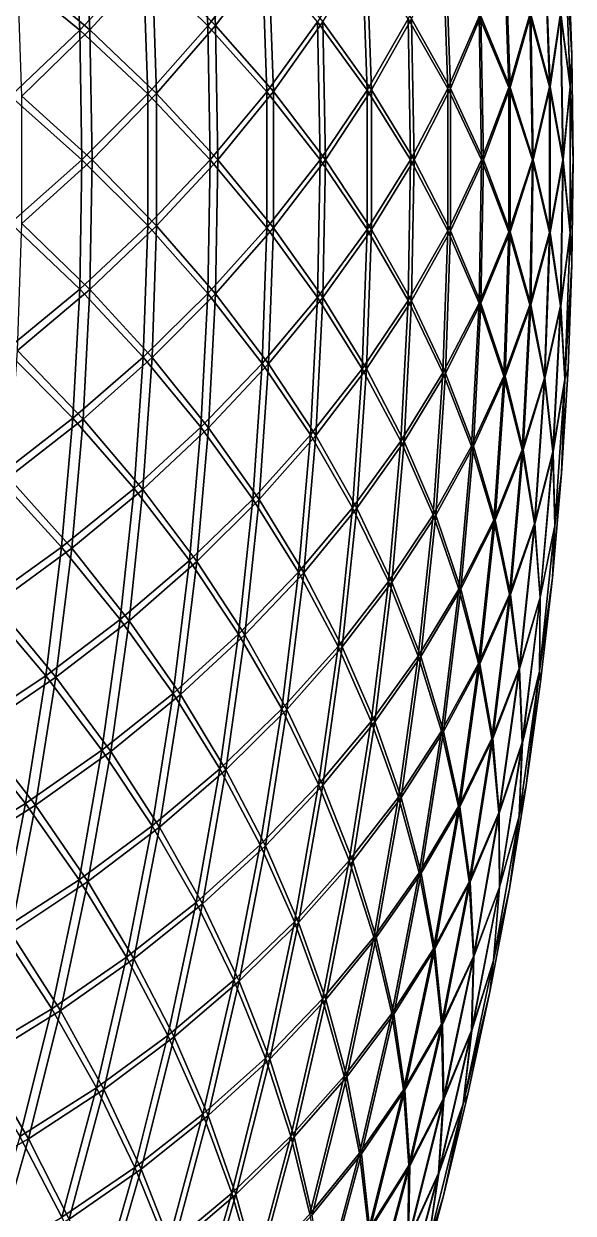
# Model space of a CAD drawing. Header units: millimetres. Extents: x -260 to 430, y -260 to 260.
# Drawn here: x 420.84 to 430, y -17.56 to 2.27 of the extents above; entities that cross this region are included whole.
import ezdxf

# ---------------------------------------------------------------- set-up
doc = ezdxf.new("R2010")
doc.units = ezdxf.units.MM
doc.header["$MEASUREMENT"] = 0
doc.layers.add('MESH_3D', color=2, linetype='CONTINUOUS')

msp = doc.modelspace()

# ---------------------------------------------------------------- linework, layer by layer
at = {"layer": 'MESH_3D'}
for points in [[(422.829, 3.293, 2480.686), (423.909, 2.232, 2478.472), (423.792, 4.461, 2478.472)], [(423.918, 4.47, 421.814), (424.035, 2.236, 421.814), (422.977, 3.3, 419.618)], [(423.792, 4.461, 2478.472), (423.909, 2.232, 2478.472), (424.814, 3.397, 2476.222)], [(424.92, 3.402, 424.043), (424.035, 2.236, 421.814), (423.918, 4.47, 421.814)], [(420.539, 3.173, 2485), (421.769, 2.157, 2482.863), (421.656, 4.311, 2482.863)], [(421.825, 4.323, 417.459), (421.939, 2.163, 417.459), (420.732, 3.183, 415.338)], [(421.656, 4.311, 2482.863), (421.769, 2.157, 2482.863), (422.829, 3.293, 2480.686)], [(422.977, 3.3, 419.618), (421.939, 2.163, 417.459), (421.825, 4.323, 417.459)], [(428.429, 2.39, 2464.554), (428.926, 1.203, 2462.155), (428.842, 3.608, 2462.155)], [(428.864, 3.609, 437.973), (428.948, 1.204, 437.973), (428.461, 2.391, 435.599)], [(428.842, 3.608, 2462.155), (428.926, 1.203, 2462.155), (429.277, 2.419, 2459.742)], [(429.291, 2.42, 440.361), (428.948, 1.204, 437.973), (428.864, 3.609, 437.973)], [(429.277, 2.419, 2459.742), (429.606, 1.215, 2457.317), (429.521, 3.643, 2457.317)], [(429.529, 3.644, 442.761), (429.614, 1.215, 442.761), (429.291, 2.42, 440.361)], [(429.521, 3.643, 2457.317), (429.606, 1.215, 2457.317), (429.787, 2.437, 2454.883)], [(429.791, 2.437, 445.169), (429.614, 1.215, 442.761), (429.529, 3.644, 442.761)], [(429.787, 2.437, 2454.883), (429.947, 1.221, 2452.443), (429.861, 3.661, 2452.443)], [(429.862, 3.661, 447.583), (429.948, 1.221, 447.583), (429.791, 2.437, 445.169)], [(429.861, 3.661, 2452.443), (429.947, 1.221, 2452.443), (429.978, 1.745, 2450)], [(429.861, 3.661, 2452.443), (429.978, 1.745, 2450), (429.913, 3.489, 2450)], [(429.862, 3.661, 447.583), (429.913, 3.489, 450), (429.978, 1.745, 450)], [(429.862, 3.661, 447.583), (429.978, 1.745, 450), (429.948, 1.221, 447.583)], [(423.909, 2.232, 2478.472), (424.893, 1.133, 2476.222), (424.814, 3.397, 2476.222)], [(424.92, 3.402, 424.043), (425, 1.135, 424.043), (424.035, 2.236, 421.814)], [(424.814, 3.397, 2476.222), (424.893, 1.133, 2476.222), (425.738, 2.296, 2473.941)], [(425.827, 2.299, 426.303), (425, 1.135, 424.043), (424.92, 3.402, 424.043)], [(425.738, 2.296, 2473.941), (426.564, 1.162, 2471.631), (426.483, 3.484, 2471.631)], [(426.555, 3.488, 428.591), (426.636, 1.163, 428.591), (425.827, 2.299, 426.303)], [(426.483, 3.484, 2471.631), (426.564, 1.162, 2471.631), (427.247, 2.348, 2469.295)], [(427.304, 2.35, 430.905), (426.636, 1.163, 428.591), (426.555, 3.488, 428.591)], [(427.247, 2.348, 2469.295), (427.91, 1.185, 2466.935), (427.828, 3.555, 2466.935)], [(427.871, 3.557, 433.242), (427.954, 1.186, 433.242), (427.304, 2.35, 430.905)], [(427.828, 3.555, 2466.935), (427.91, 1.185, 2466.935), (428.429, 2.39, 2464.554)], [(428.461, 2.391, 435.599), (427.954, 1.186, 433.242), (427.871, 3.557, 433.242)], [(429.978, 1.745, 2450), (429.978, 1.745, 450), (429.913, 3.489, 450)], [(429.913, 3.489, 2450), (429.978, 1.745, 2450), (429.913, 3.489, 450)], [(420.539, 3.173, 2485), (420.613, 1.058, 2485), (421.769, 2.157, 2482.863)], [(421.939, 2.163, 417.459), (420.806, 1.061, 415.338), (420.732, 3.183, 415.338)], [(421.769, 2.157, 2482.863), (422.906, 1.098, 2480.686), (422.829, 3.293, 2480.686)], [(422.977, 3.3, 419.618), (423.053, 1.101, 419.618), (421.939, 2.163, 417.459)], [(422.829, 3.293, 2480.686), (422.906, 1.098, 2480.686), (423.909, 2.232, 2478.472)], [(424.035, 2.236, 421.814), (423.053, 1.101, 419.618), (422.977, 3.3, 419.618)], [(427.91, 1.185, 2466.935), (428.47, 0, 2464.554), (428.429, 2.39, 2464.554)], [(428.461, 2.391, 435.599), (428.503, 0, 435.599), (427.954, 1.186, 433.242)], [(428.429, 2.39, 2464.554), (428.47, 0, 2464.554), (428.926, 1.203, 2462.155)], [(428.948, 1.204, 437.973), (428.503, 0, 435.599), (428.461, 2.391, 435.599)], [(428.926, 1.203, 2462.155), (429.319, 0, 2459.742), (429.277, 2.419, 2459.742)], [(429.291, 2.42, 440.361), (429.333, 0, 440.361), (428.948, 1.204, 437.973)], [(429.277, 2.419, 2459.742), (429.319, 0, 2459.742), (429.606, 1.215, 2457.317)], [(429.614, 1.215, 442.761), (429.333, 0, 440.361), (429.291, 2.42, 440.361)], [(429.606, 1.215, 2457.317), (429.829, 0, 2454.883), (429.787, 2.437, 2454.883)], [(429.791, 2.437, 445.169), (429.833, 0, 445.169), (429.614, 1.215, 442.761)], [(429.787, 2.437, 2454.883), (429.829, 0, 2454.883), (429.947, 1.221, 2452.443)], [(429.948, 1.221, 447.583), (429.833, 0, 445.169), (429.791, 2.437, 445.169)], [(422.906, 1.098, 2480.686), (423.948, 0, 2478.472), (423.909, 2.232, 2478.472)], [(424.035, 2.236, 421.814), (424.074, 0, 421.814), (423.053, 1.101, 419.618)], [(423.909, 2.232, 2478.472), (423.948, 0, 2478.472), (424.893, 1.133, 2476.222)], [(425, 1.135, 424.043), (424.074, 0, 421.814), (424.035, 2.236, 421.814)], [(424.893, 1.133, 2476.222), (425.778, 0, 2473.941), (425.738, 2.296, 2473.941)], [(425.827, 2.299, 426.303), (425.867, 0, 426.303), (425, 1.135, 424.043)], [(425.738, 2.296, 2473.941), (425.778, 0, 2473.941), (426.564, 1.162, 2471.631)], [(426.636, 1.163, 428.591), (425.867, 0, 426.303), (425.827, 2.299, 426.303)], [(426.564, 1.162, 2471.631), (427.288, 0, 2469.295), (427.247, 2.348, 2469.295)], [(427.304, 2.35, 430.905), (427.345, 0, 430.905), (426.636, 1.163, 428.591)], [(427.247, 2.348, 2469.295), (427.288, 0, 2469.295), (427.91, 1.185, 2466.935)], [(427.954, 1.186, 433.242), (427.345, 0, 430.905), (427.304, 2.35, 430.905)], [(420.613, 1.058, 2485), (421.806, 0, 2482.863), (421.769, 2.157, 2482.863)], [(421.939, 2.163, 417.459), (421.976, 0, 417.459), (420.806, 1.061, 415.338)], [(421.769, 2.157, 2482.863), (421.806, 0, 2482.863), (422.906, 1.098, 2480.686)], [(423.053, 1.101, 419.618), (421.976, 0, 417.459), (421.939, 2.163, 417.459)], [(429.947, 1.221, 2452.443), (430, 0, 2450), (429.978, 1.745, 2450)], [(429.948, 1.221, 447.583), (429.978, 1.745, 450), (430, 0, 450)], [(430, 0, 2450), (430, 0, 450), (429.978, 1.745, 450)], [(429.978, 1.745, 2450), (430, 0, 2450), (429.978, 1.745, 450)], [(428.47, 0, 2464.554), (428.926, -1.203, 2462.155), (428.926, 1.203, 2462.155)], [(428.948, 1.204, 437.973), (428.948, -1.204, 437.973), (428.503, 0, 435.599)], [(428.926, 1.203, 2462.155), (428.926, -1.203, 2462.155), (429.319, 0, 2459.742)], [(429.333, 0, 440.361), (428.948, -1.204, 437.973), (428.948, 1.204, 437.973)], [(429.319, 0, 2459.742), (429.606, -1.215, 2457.317), (429.606, 1.215, 2457.317)], [(429.614, 1.215, 442.761), (429.614, -1.215, 442.761), (429.333, 0, 440.361)], [(429.606, 1.215, 2457.317), (429.606, -1.215, 2457.317), (429.829, 0, 2454.883)], [(429.833, 0, 445.169), (429.614, -1.215, 442.761), (429.614, 1.215, 442.761)], [(429.829, 0, 2454.883), (429.947, -1.221, 2452.443), (429.947, 1.221, 2452.443)], [(429.948, 1.221, 447.583), (429.948, -1.221, 447.583), (429.833, 0, 445.169)], [(429.947, 1.221, 2452.443), (429.947, -1.221, 2452.443), (430, 0, 2450)], [(429.948, 1.221, 447.583), (430, 0, 450), (429.948, -1.221, 447.583)], [(420.613, 1.058, 2485), (420.613, -1.058, 2485), (421.806, 0, 2482.863)], [(421.976, 0, 417.459), (420.806, -1.061, 415.338), (420.806, 1.061, 415.338)], [(421.806, 0, 2482.863), (422.906, -1.098, 2480.686), (422.906, 1.098, 2480.686)], [(423.053, 1.101, 419.618), (423.053, -1.101, 419.618), (421.976, 0, 417.459)], [(422.906, 1.098, 2480.686), (422.906, -1.098, 2480.686), (423.948, 0, 2478.472)], [(424.074, 0, 421.814), (423.053, -1.101, 419.618), (423.053, 1.101, 419.618)], [(423.948, 0, 2478.472), (424.893, -1.133, 2476.222), (424.893, 1.133, 2476.222)], [(425, 1.135, 424.043), (425, -1.135, 424.043), (424.074, 0, 421.814)], [(424.893, 1.133, 2476.222), (424.893, -1.133, 2476.222), (425.778, 0, 2473.941)], [(425.867, 0, 426.303), (425, -1.135, 424.043), (425, 1.135, 424.043)], [(425.778, 0, 2473.941), (426.564, -1.162, 2471.631), (426.564, 1.162, 2471.631)], [(426.636, 1.163, 428.591), (426.636, -1.163, 428.591), (425.867, 0, 426.303)], [(426.564, 1.162, 2471.631), (426.564, -1.162, 2471.631), (427.288, 0, 2469.295)], [(427.345, 0, 430.905), (426.636, -1.163, 428.591), (426.636, 1.163, 428.591)], [(427.288, 0, 2469.295), (427.91, -1.185, 2466.935), (427.91, 1.185, 2466.935)], [(427.954, 1.186, 433.242), (427.954, -1.186, 433.242), (427.345, 0, 430.905)], [(427.91, 1.185, 2466.935), (427.91, -1.185, 2466.935), (428.47, 0, 2464.554)], [(428.503, 0, 435.599), (427.954, -1.186, 433.242), (427.954, 1.186, 433.242)], [(421.976, 0, 417.459), (421.939, -2.163, 417.459), (420.806, -1.061, 415.338)], [(423.053, -1.101, 419.618), (421.939, -2.163, 417.459), (421.976, 0, 417.459)], [(424.074, 0, 421.814), (424.035, -2.236, 421.814), (423.053, -1.101, 419.618)], [(425, -1.135, 424.043), (424.035, -2.236, 421.814), (424.074, 0, 421.814)], [(425.867, 0, 426.303), (425.827, -2.299, 426.303), (425, -1.135, 424.043)], [(426.636, -1.163, 428.591), (425.827, -2.299, 426.303), (425.867, 0, 426.303)], [(427.345, 0, 430.905), (427.304, -2.35, 430.905), (426.636, -1.163, 428.591)], [(427.954, -1.186, 433.242), (427.304, -2.35, 430.905), (427.345, 0, 430.905)], [(428.503, 0, 435.599), (428.461, -2.391, 435.599), (427.954, -1.186, 433.242)], [(428.948, -1.204, 437.973), (428.461, -2.391, 435.599), (428.503, 0, 435.599)], [(429.333, 0, 440.361), (429.291, -2.42, 440.361), (428.948, -1.204, 437.973)], [(429.614, -1.215, 442.761), (429.291, -2.42, 440.361), (429.333, 0, 440.361)], [(429.833, 0, 445.169), (429.791, -2.437, 445.169), (429.614, -1.215, 442.761)], [(429.948, -1.221, 447.583), (429.791, -2.437, 445.169), (429.833, 0, 445.169)], [(420.613, -1.058, 2485), (421.769, -2.157, 2482.863), (421.806, 0, 2482.863)], [(421.806, 0, 2482.863), (421.769, -2.157, 2482.863), (422.906, -1.098, 2480.686)], [(422.906, -1.098, 2480.686), (423.909, -2.232, 2478.472), (423.948, 0, 2478.472)], [(423.948, 0, 2478.472), (423.909, -2.232, 2478.472), (424.893, -1.133, 2476.222)], [(424.893, -1.133, 2476.222), (425.738, -2.296, 2473.941), (425.778, 0, 2473.941)], [(425.778, 0, 2473.941), (425.738, -2.296, 2473.941), (426.564, -1.162, 2471.631)], [(426.564, -1.162, 2471.631), (427.247, -2.348, 2469.295), (427.288, 0, 2469.295)], [(427.288, 0, 2469.295), (427.247, -2.348, 2469.295), (427.91, -1.185, 2466.935)], [(427.91, -1.185, 2466.935), (428.429, -2.39, 2464.554), (428.47, 0, 2464.554)], [(428.47, 0, 2464.554), (428.429, -2.39, 2464.554), (428.926, -1.203, 2462.155)], [(428.926, -1.203, 2462.155), (429.277, -2.419, 2459.742), (429.319, 0, 2459.742)], [(429.319, 0, 2459.742), (429.277, -2.419, 2459.742), (429.606, -1.215, 2457.317)], [(429.606, -1.215, 2457.317), (429.787, -2.437, 2454.883), (429.829, 0, 2454.883)], [(429.829, 0, 2454.883), (429.787, -2.437, 2454.883), (429.947, -1.221, 2452.443)], [(429.947, -1.221, 2452.443), (429.978, -1.745, 2450), (430, 0, 2450)], [(429.948, -1.221, 447.583), (430, 0, 450), (429.978, -1.745, 450)], [(430, 0, 2450), (429.978, -1.745, 450), (430, 0, 450)], [(430, 0, 2450), (429.978, -1.745, 2450), (429.978, -1.745, 450)], [(420.613, -1.058, 2485), (420.539, -3.173, 2485), (421.769, -2.157, 2482.863)], [(421.939, -2.163, 417.459), (420.732, -3.183, 415.338), (420.806, -1.061, 415.338)], [(421.769, -2.157, 2482.863), (422.829, -3.293, 2480.686), (422.906, -1.098, 2480.686)], [(423.053, -1.101, 419.618), (422.977, -3.3, 419.618), (421.939, -2.163, 417.459)], [(422.906, -1.098, 2480.686), (422.829, -3.293, 2480.686), (423.909, -2.232, 2478.472)], [(424.035, -2.236, 421.814), (422.977, -3.3, 419.618), (423.053, -1.101, 419.618)], [(423.909, -2.232, 2478.472), (424.814, -3.397, 2476.222), (424.893, -1.133, 2476.222)], [(425, -1.135, 424.043), (424.92, -3.402, 424.043), (424.035, -2.236, 421.814)], [(424.893, -1.133, 2476.222), (424.814, -3.397, 2476.222), (425.738, -2.296, 2473.941)], [(425.827, -2.299, 426.303), (424.92, -3.402, 424.043), (425, -1.135, 424.043)], [(425.738, -2.296, 2473.941), (426.483, -3.484, 2471.631), (426.564, -1.162, 2471.631)], [(426.636, -1.163, 428.591), (426.555, -3.488, 428.591), (425.827, -2.299, 426.303)], [(426.564, -1.162, 2471.631), (426.483, -3.484, 2471.631), (427.247, -2.348, 2469.295)], [(427.304, -2.35, 430.905), (426.555, -3.488, 428.591), (426.636, -1.163, 428.591)], [(427.247, -2.348, 2469.295), (427.828, -3.555, 2466.935), (427.91, -1.185, 2466.935)], [(427.954, -1.186, 433.242), (427.871, -3.557, 433.242), (427.304, -2.35, 430.905)], [(427.91, -1.185, 2466.935), (427.828, -3.555, 2466.935), (428.429, -2.39, 2464.554)], [(428.461, -2.391, 435.599), (427.871, -3.557, 433.242), (427.954, -1.186, 433.242)], [(428.429, -2.39, 2464.554), (428.842, -3.608, 2462.155), (428.926, -1.203, 2462.155)], [(428.948, -1.204, 437.973), (428.864, -3.609, 437.973), (428.461, -2.391, 435.599)], [(428.926, -1.203, 2462.155), (428.842, -3.608, 2462.155), (429.277, -2.419, 2459.742)], [(429.291, -2.42, 440.361), (428.864, -3.609, 437.973), (428.948, -1.204, 437.973)], [(429.277, -2.419, 2459.742), (429.521, -3.643, 2457.317), (429.606, -1.215, 2457.317)], [(429.614, -1.215, 442.761), (429.529, -3.644, 442.761), (429.291, -2.42, 440.361)], [(429.606, -1.215, 2457.317), (429.521, -3.643, 2457.317), (429.787, -2.437, 2454.883)], [(429.791, -2.437, 445.169), (429.529, -3.644, 442.761), (429.614, -1.215, 442.761)], [(429.787, -2.437, 2454.883), (429.861, -3.661, 2452.443), (429.947, -1.221, 2452.443)], [(429.948, -1.221, 447.583), (429.862, -3.661, 447.583), (429.791, -2.437, 445.169)], [(429.947, -1.221, 2452.443), (429.861, -3.661, 2452.443), (429.978, -1.745, 2450)], [(429.948, -1.221, 447.583), (429.978, -1.745, 450), (429.862, -3.661, 447.583)], [(429.861, -3.661, 2452.443), (429.913, -3.489, 2450), (429.978, -1.745, 2450)], [(429.862, -3.661, 447.583), (429.978, -1.745, 450), (429.913, -3.489, 450)], [(429.978, -1.745, 2450), (429.913, -3.489, 450), (429.978, -1.745, 450)], [(429.978, -1.745, 2450), (429.913, -3.489, 2450), (429.913, -3.489, 450)], [(420.539, -3.173, 2485), (421.656, -4.311, 2482.863), (421.769, -2.157, 2482.863)], [(421.939, -2.163, 417.459), (421.825, -4.323, 417.459), (420.732, -3.183, 415.338)], [(421.769, -2.157, 2482.863), (421.656, -4.311, 2482.863), (422.829, -3.293, 2480.686)], [(422.977, -3.3, 419.618), (421.825, -4.323, 417.459), (421.939, -2.163, 417.459)], [(422.829, -3.293, 2480.686), (423.792, -4.461, 2478.472), (423.909, -2.232, 2478.472)], [(424.035, -2.236, 421.814), (423.918, -4.47, 421.814), (422.977, -3.3, 419.618)], [(423.909, -2.232, 2478.472), (423.792, -4.461, 2478.472), (424.814, -3.397, 2476.222)], [(424.92, -3.402, 424.043), (423.918, -4.47, 421.814), (424.035, -2.236, 421.814)], [(424.814, -3.397, 2476.222), (425.618, -4.588, 2473.941), (425.738, -2.296, 2473.941)], [(425.827, -2.299, 426.303), (425.706, -4.595, 426.303), (424.92, -3.402, 424.043)], [(425.738, -2.296, 2473.941), (425.618, -4.588, 2473.941), (426.483, -3.484, 2471.631)], [(426.555, -3.488, 428.591), (425.706, -4.595, 426.303), (425.827, -2.299, 426.303)], [(426.483, -3.484, 2471.631), (427.124, -4.694, 2469.295), (427.247, -2.348, 2469.295)], [(427.304, -2.35, 430.905), (427.181, -4.698, 430.905), (426.555, -3.488, 428.591)], [(427.247, -2.348, 2469.295), (427.124, -4.694, 2469.295), (427.828, -3.555, 2466.935)], [(427.871, -3.557, 433.242), (427.181, -4.698, 430.905), (427.304, -2.35, 430.905)], [(427.828, -3.555, 2466.935), (428.304, -4.776, 2464.554), (428.429, -2.39, 2464.554)], [(428.461, -2.391, 435.599), (428.336, -4.778, 435.599), (427.871, -3.557, 433.242)], [(428.429, -2.39, 2464.554), (428.304, -4.776, 2464.554), (428.842, -3.608, 2462.155)], [(428.864, -3.609, 437.973), (428.336, -4.778, 435.599), (428.461, -2.391, 435.599)], [(428.842, -3.608, 2462.155), (429.15, -4.835, 2459.742), (429.277, -2.419, 2459.742)], [(429.291, -2.42, 440.361), (429.164, -4.836, 440.361), (428.864, -3.609, 437.973)], [(429.277, -2.419, 2459.742), (429.15, -4.835, 2459.742), (429.521, -3.643, 2457.317)], [(429.529, -3.644, 442.761), (429.164, -4.836, 440.361), (429.291, -2.42, 440.361)], [(429.521, -3.643, 2457.317), (429.659, -4.871, 2454.883), (429.787, -2.437, 2454.883)], [(429.791, -2.437, 445.169), (429.663, -4.871, 445.169), (429.529, -3.644, 442.761)], [(429.787, -2.437, 2454.883), (429.659, -4.871, 2454.883), (429.861, -3.661, 2452.443)], [(429.862, -3.661, 447.583), (429.663, -4.871, 445.169), (429.791, -2.437, 445.169)], [(420.539, -3.173, 2485), (420.391, -5.284, 2485), (421.656, -4.311, 2482.863)], [(421.825, -4.323, 417.459), (420.584, -5.3, 415.338), (420.732, -3.183, 415.338)], [(421.656, -4.311, 2482.863), (422.676, -5.483, 2480.686), (422.829, -3.293, 2480.686)], [(422.977, -3.3, 419.618), (422.823, -5.496, 419.618), (421.825, -4.323, 417.459)], [(422.829, -3.293, 2480.686), (422.676, -5.483, 2480.686), (423.792, -4.461, 2478.472)], [(423.918, -4.47, 421.814), (422.823, -5.496, 419.618), (422.977, -3.3, 419.618)], [(423.792, -4.461, 2478.472), (424.656, -5.657, 2476.222), (424.814, -3.397, 2476.222)], [(424.92, -3.402, 424.043), (424.762, -5.666, 424.043), (423.918, -4.47, 421.814)], [(424.814, -3.397, 2476.222), (424.656, -5.657, 2476.222), (425.618, -4.588, 2473.941)], [(425.706, -4.595, 426.303), (424.762, -5.666, 424.043), (424.92, -3.402, 424.043)], [(425.618, -4.588, 2473.941), (426.321, -5.802, 2471.631), (426.483, -3.484, 2471.631)], [(426.555, -3.488, 428.591), (426.392, -5.809, 428.591), (425.706, -4.595, 426.303)], [(426.483, -3.484, 2471.631), (426.321, -5.802, 2471.631), (427.124, -4.694, 2469.295)], [(427.181, -4.698, 430.905), (426.392, -5.809, 428.591), (426.555, -3.488, 428.591)], [(427.124, -4.694, 2469.295), (427.662, -5.92, 2466.935), (427.828, -3.555, 2466.935)], [(427.871, -3.557, 433.242), (427.706, -5.923, 433.242), (427.181, -4.698, 430.905)], [(427.828, -3.555, 2466.935), (427.662, -5.92, 2466.935), (428.304, -4.776, 2464.554)], [(428.336, -4.778, 435.599), (427.706, -5.923, 433.242), (427.871, -3.557, 433.242)], [(429.861, -3.661, 2452.443), (429.804, -5.231, 2450), (429.913, -3.489, 2450)], [(429.804, -5.231, 2450), (429.804, -5.231, 450), (429.913, -3.489, 450)], [(429.913, -3.489, 2450), (429.804, -5.231, 2450), (429.913, -3.489, 450)], [(429.862, -3.661, 447.583), (429.913, -3.489, 450), (429.804, -5.231, 450)], [(428.304, -4.776, 2464.554), (428.674, -6.008, 2462.155), (428.842, -3.608, 2462.155)], [(428.864, -3.609, 437.973), (428.697, -6.01, 437.973), (428.336, -4.778, 435.599)], [(428.842, -3.608, 2462.155), (428.674, -6.008, 2462.155), (429.15, -4.835, 2459.742)], [(429.164, -4.836, 440.361), (428.697, -6.01, 437.973), (428.864, -3.609, 437.973)], [(429.15, -4.835, 2459.742), (429.352, -6.067, 2457.317), (429.521, -3.643, 2457.317)], [(429.529, -3.644, 442.761), (429.36, -6.068, 442.761), (429.164, -4.836, 440.361)], [(429.521, -3.643, 2457.317), (429.352, -6.067, 2457.317), (429.659, -4.871, 2454.883)], [(429.663, -4.871, 445.169), (429.36, -6.068, 442.761), (429.529, -3.644, 442.761)], [(429.659, -4.871, 2454.883), (429.691, -6.097, 2452.443), (429.861, -3.661, 2452.443)], [(429.862, -3.661, 447.583), (429.692, -6.097, 447.583), (429.663, -4.871, 445.169)], [(429.861, -3.661, 2452.443), (429.691, -6.097, 2452.443), (429.804, -5.231, 2450)], [(429.862, -3.661, 447.583), (429.804, -5.231, 450), (429.692, -6.097, 447.583)], [(420.391, -5.284, 2485), (421.468, -6.461, 2482.863), (421.656, -4.311, 2482.863)], [(421.825, -4.323, 417.459), (421.637, -6.478, 417.459), (420.584, -5.3, 415.338)], [(421.656, -4.311, 2482.863), (421.468, -6.461, 2482.863), (422.676, -5.483, 2480.686)], [(422.823, -5.496, 419.618), (421.637, -6.478, 417.459), (421.825, -4.323, 417.459)], [(422.676, -5.483, 2480.686), (423.598, -6.684, 2478.472), (423.792, -4.461, 2478.472)], [(423.918, -4.47, 421.814), (423.723, -6.698, 421.814), (422.823, -5.496, 419.618)], [(423.792, -4.461, 2478.472), (423.598, -6.684, 2478.472), (424.656, -5.657, 2476.222)], [(424.762, -5.666, 424.043), (423.723, -6.698, 421.814), (423.918, -4.47, 421.814)], [(424.656, -5.657, 2476.222), (425.418, -6.876, 2473.941), (425.618, -4.588, 2473.941)], [(425.706, -4.595, 426.303), (425.506, -6.885, 426.303), (424.762, -5.666, 424.043)], [(425.618, -4.588, 2473.941), (425.418, -6.876, 2473.941), (426.321, -5.802, 2471.631)], [(426.392, -5.809, 428.591), (425.506, -6.885, 426.303), (425.706, -4.595, 426.303)], [(426.321, -5.802, 2471.631), (426.92, -7.034, 2469.295), (427.124, -4.694, 2469.295)], [(427.181, -4.698, 430.905), (426.976, -7.04, 430.905), (426.392, -5.809, 428.591)], [(427.124, -4.694, 2469.295), (426.92, -7.034, 2469.295), (427.662, -5.92, 2466.935)], [(427.706, -5.923, 433.242), (426.976, -7.04, 430.905), (427.181, -4.698, 430.905)], [(427.662, -5.92, 2466.935), (428.095, -7.157, 2464.554), (428.304, -4.776, 2464.554)], [(428.336, -4.778, 435.599), (428.127, -7.16, 435.599), (427.706, -5.923, 433.242)], [(428.304, -4.776, 2464.554), (428.095, -7.157, 2464.554), (428.674, -6.008, 2462.155)], [(428.697, -6.01, 437.973), (428.127, -7.16, 435.599), (428.336, -4.778, 435.599)], [(428.674, -6.008, 2462.155), (428.939, -7.246, 2459.742), (429.15, -4.835, 2459.742)], [(429.164, -4.836, 440.361), (428.953, -7.247, 440.361), (428.697, -6.01, 437.973)], [(429.15, -4.835, 2459.742), (428.939, -7.246, 2459.742), (429.352, -6.067, 2457.317)], [(429.36, -6.068, 442.761), (428.953, -7.247, 440.361), (429.164, -4.836, 440.361)], [(429.352, -6.067, 2457.317), (429.447, -7.299, 2454.883), (429.659, -4.871, 2454.883)], [(429.663, -4.871, 445.169), (429.451, -7.3, 445.169), (429.36, -6.068, 442.761)], [(429.659, -4.871, 2454.883), (429.447, -7.299, 2454.883), (429.691, -6.097, 2452.443)], [(429.692, -6.097, 447.583), (429.451, -7.3, 445.169), (429.663, -4.871, 445.169)], [(420.391, -5.284, 2485), (420.17, -7.388, 2485), (421.468, -6.461, 2482.863)], [(421.637, -6.478, 417.459), (420.362, -7.412, 415.338), (420.584, -5.3, 415.338)], [(429.691, -6.097, 2452.443), (429.652, -6.97, 2450), (429.804, -5.231, 2450)], [(429.652, -6.97, 2450), (429.652, -6.97, 450), (429.804, -5.231, 450)], [(429.804, -5.231, 2450), (429.652, -6.97, 2450), (429.804, -5.231, 450)], [(429.692, -6.097, 447.583), (429.804, -5.231, 450), (429.652, -6.97, 450)], [(421.468, -6.461, 2482.863), (422.447, -7.667, 2480.686), (422.676, -5.483, 2480.686)], [(422.823, -5.496, 419.618), (422.593, -7.685, 419.618), (421.637, -6.478, 417.459)], [(422.676, -5.483, 2480.686), (422.447, -7.667, 2480.686), (423.598, -6.684, 2478.472)], [(423.723, -6.698, 421.814), (422.593, -7.685, 419.618), (422.823, -5.496, 419.618)], [(423.598, -6.684, 2478.472), (424.419, -7.91, 2476.222), (424.656, -5.657, 2476.222)], [(424.762, -5.666, 424.043), (424.525, -7.923, 424.043), (423.723, -6.698, 421.814)], [(424.656, -5.657, 2476.222), (424.419, -7.91, 2476.222), (425.418, -6.876, 2473.941)], [(425.506, -6.885, 426.303), (424.525, -7.923, 424.043), (424.762, -5.666, 424.043)], [(425.418, -6.876, 2473.941), (426.078, -8.113, 2471.631), (426.321, -5.802, 2471.631)], [(426.392, -5.809, 428.591), (426.149, -8.122, 428.591), (425.506, -6.885, 426.303)], [(426.321, -5.802, 2471.631), (426.078, -8.113, 2471.631), (426.92, -7.034, 2469.295)], [(426.976, -7.04, 430.905), (426.149, -8.122, 428.591), (426.392, -5.809, 428.591)], [(426.92, -7.034, 2469.295), (427.414, -8.277, 2466.935), (427.662, -5.92, 2466.935)], [(427.706, -5.923, 433.242), (427.458, -8.283, 433.242), (426.976, -7.04, 430.905)], [(427.662, -5.92, 2466.935), (427.414, -8.277, 2466.935), (428.095, -7.157, 2464.554)], [(428.127, -7.16, 435.599), (427.458, -8.283, 433.242), (427.706, -5.923, 433.242)], [(428.095, -7.157, 2464.554), (428.423, -8.401, 2462.155), (428.674, -6.008, 2462.155)], [(428.697, -6.01, 437.973), (428.445, -8.404, 437.973), (428.127, -7.16, 435.599)], [(428.674, -6.008, 2462.155), (428.423, -8.401, 2462.155), (428.939, -7.246, 2459.742)], [(428.953, -7.247, 440.361), (428.445, -8.404, 437.973), (428.697, -6.01, 437.973)], [(428.939, -7.246, 2459.742), (429.098, -8.484, 2457.317), (429.352, -6.067, 2457.317)], [(429.36, -6.068, 442.761), (429.106, -8.485, 442.761), (428.953, -7.247, 440.361)], [(429.352, -6.067, 2457.317), (429.098, -8.484, 2457.317), (429.447, -7.299, 2454.883)], [(429.451, -7.3, 445.169), (429.106, -8.485, 442.761), (429.36, -6.068, 442.761)], [(429.691, -6.097, 2452.443), (429.436, -8.526, 2452.443), (429.652, -6.97, 2450)], [(429.447, -7.299, 2454.883), (429.436, -8.526, 2452.443), (429.691, -6.097, 2452.443)], [(429.692, -6.097, 447.583), (429.437, -8.526, 447.583), (429.451, -7.3, 445.169)], [(429.692, -6.097, 447.583), (429.652, -6.97, 450), (429.437, -8.526, 447.583)], [(420.17, -7.388, 2485), (421.205, -8.602, 2482.863), (421.468, -6.461, 2482.863)], [(421.637, -6.478, 417.459), (421.373, -8.625, 417.459), (420.362, -7.412, 415.338)], [(421.468, -6.461, 2482.863), (421.205, -8.602, 2482.863), (422.447, -7.667, 2480.686)], [(422.593, -7.685, 419.618), (421.373, -8.625, 417.459), (421.637, -6.478, 417.459)], [(422.447, -7.667, 2480.686), (423.326, -8.9, 2478.472), (423.598, -6.684, 2478.472)], [(423.723, -6.698, 421.814), (423.451, -8.917, 421.814), (422.593, -7.685, 419.618)], [(423.598, -6.684, 2478.472), (423.326, -8.9, 2478.472), (424.419, -7.91, 2476.222)], [(424.525, -7.923, 424.043), (423.451, -8.917, 421.814), (423.723, -6.698, 421.814)], [(424.419, -7.91, 2476.222), (425.138, -9.155, 2473.941), (425.418, -6.876, 2473.941)], [(425.506, -6.885, 426.303), (425.226, -9.167, 426.303), (424.525, -7.923, 424.043)], [(425.418, -6.876, 2473.941), (425.138, -9.155, 2473.941), (426.078, -8.113, 2471.631)], [(426.149, -8.122, 428.591), (425.226, -9.167, 426.303), (425.506, -6.885, 426.303)], [(426.078, -8.113, 2471.631), (426.633, -9.365, 2469.295), (426.92, -7.034, 2469.295)], [(426.976, -7.04, 430.905), (426.69, -9.373, 430.905), (426.149, -8.122, 428.591)], [(426.92, -7.034, 2469.295), (426.633, -9.365, 2469.295), (427.414, -8.277, 2466.935)], [(427.458, -8.283, 433.242), (426.69, -9.373, 430.905), (426.976, -7.04, 430.905)], [(429.436, -8.526, 2452.443), (429.457, -8.704, 2450), (429.652, -6.97, 2450)], [(429.437, -8.526, 447.583), (429.652, -6.97, 450), (429.457, -8.704, 450)], [(429.652, -6.97, 2450), (429.457, -8.704, 450), (429.652, -6.97, 450)], [(429.652, -6.97, 2450), (429.457, -8.704, 2450), (429.457, -8.704, 450)], [(427.414, -8.277, 2466.935), (427.804, -9.529, 2464.554), (428.095, -7.157, 2464.554)], [(428.127, -7.16, 435.599), (427.836, -9.534, 435.599), (427.458, -8.283, 433.242)], [(428.095, -7.157, 2464.554), (427.804, -9.529, 2464.554), (428.423, -8.401, 2462.155)], [(428.445, -8.404, 437.973), (427.836, -9.534, 435.599), (428.127, -7.16, 435.599)], [(428.423, -8.401, 2462.155), (428.644, -9.647, 2459.742), (428.939, -7.246, 2459.742)], [(428.953, -7.247, 440.361), (428.658, -9.649, 440.361), (428.445, -8.404, 437.973)], [(428.939, -7.246, 2459.742), (428.644, -9.647, 2459.742), (429.098, -8.484, 2457.317)], [(429.106, -8.485, 442.761), (428.658, -9.649, 440.361), (428.953, -7.247, 440.361)], [(429.098, -8.484, 2457.317), (429.15, -9.718, 2454.883), (429.447, -7.299, 2454.883)], [(429.451, -7.3, 445.169), (429.153, -9.719, 445.169), (429.106, -8.485, 442.761)], [(429.447, -7.299, 2454.883), (429.15, -9.718, 2454.883), (429.436, -8.526, 2452.443)], [(429.437, -8.526, 447.583), (429.153, -9.719, 445.169), (429.451, -7.3, 445.169)], [(420.17, -7.388, 2485), (419.875, -9.483, 2485), (421.205, -8.602, 2482.863)], [(421.373, -8.625, 417.459), (420.067, -9.514, 415.338), (420.362, -7.412, 415.338)], [(421.205, -8.602, 2482.863), (422.141, -9.842, 2480.686), (422.447, -7.667, 2480.686)], [(422.593, -7.685, 419.618), (422.287, -9.865, 419.618), (421.373, -8.625, 417.459)], [(422.447, -7.667, 2480.686), (422.141, -9.842, 2480.686), (423.326, -8.9, 2478.472)], [(423.451, -8.917, 421.814), (422.287, -9.865, 419.618), (422.593, -7.685, 419.618)], [(423.326, -8.9, 2478.472), (424.104, -10.153, 2476.222), (424.419, -7.91, 2476.222)], [(424.525, -7.923, 424.043), (424.209, -10.17, 424.043), (423.451, -8.917, 421.814)], [(424.419, -7.91, 2476.222), (424.104, -10.153, 2476.222), (425.138, -9.155, 2473.941)], [(425.226, -9.167, 426.303), (424.209, -10.17, 424.043), (424.525, -7.923, 424.043)], [(425.138, -9.155, 2473.941), (425.754, -10.414, 2471.631), (426.078, -8.113, 2471.631)], [(426.149, -8.122, 428.591), (425.825, -10.426, 428.591), (425.226, -9.167, 426.303)], [(426.078, -8.113, 2471.631), (425.754, -10.414, 2471.631), (426.633, -9.365, 2469.295)], [(426.69, -9.373, 430.905), (425.825, -10.426, 428.591), (426.149, -8.122, 428.591)], [(426.633, -9.365, 2469.295), (427.084, -10.625, 2466.935), (427.414, -8.277, 2466.935)], [(427.458, -8.283, 433.242), (427.128, -10.632, 433.242), (426.69, -9.373, 430.905)], [(427.414, -8.277, 2466.935), (427.084, -10.625, 2466.935), (427.804, -9.529, 2464.554)], [(427.836, -9.534, 435.599), (427.128, -10.632, 433.242), (427.458, -8.283, 433.242)], [(427.804, -9.529, 2464.554), (428.088, -10.784, 2462.155), (428.423, -8.401, 2462.155)], [(428.445, -8.404, 437.973), (428.11, -10.788, 437.973), (427.836, -9.534, 435.599)], [(428.423, -8.401, 2462.155), (428.088, -10.784, 2462.155), (428.644, -9.647, 2459.742)], [(428.658, -9.649, 440.361), (428.11, -10.788, 437.973), (428.445, -8.404, 437.973)], [(428.644, -9.647, 2459.742), (428.759, -10.89, 2457.317), (429.098, -8.484, 2457.317)], [(429.106, -8.485, 442.761), (428.767, -10.892, 442.761), (428.658, -9.649, 440.361)], [(429.098, -8.484, 2457.317), (428.759, -10.89, 2457.317), (429.15, -9.718, 2454.883)], [(429.153, -9.719, 445.169), (428.767, -10.892, 442.761), (429.106, -8.485, 442.761)], [(429.436, -8.526, 2452.443), (429.096, -10.944, 2452.443), (429.218, -10.433, 2450)], [(429.15, -9.718, 2454.883), (429.096, -10.944, 2452.443), (429.436, -8.526, 2452.443)], [(429.437, -8.526, 447.583), (429.097, -10.944, 447.583), (429.153, -9.719, 445.169)], [(429.437, -8.526, 447.583), (429.218, -10.433, 450), (429.097, -10.944, 447.583)], [(429.436, -8.526, 2452.443), (429.218, -10.433, 2450), (429.457, -8.704, 2450)], [(429.437, -8.526, 447.583), (429.457, -8.704, 450), (429.218, -10.433, 450)], [(419.875, -9.483, 2485), (420.867, -10.733, 2482.863), (421.205, -8.602, 2482.863)], [(421.373, -8.625, 417.459), (421.035, -10.762, 417.459), (420.067, -9.514, 415.338)], [(421.205, -8.602, 2482.863), (420.867, -10.733, 2482.863), (422.141, -9.842, 2480.686)], [(422.287, -9.865, 419.618), (421.035, -10.762, 417.459), (421.373, -8.625, 417.459)], [(429.218, -10.433, 2450), (429.218, -10.433, 450), (429.457, -8.704, 450)], [(429.457, -8.704, 2450), (429.218, -10.433, 2450), (429.457, -8.704, 450)], [(422.141, -9.842, 2480.686), (422.977, -11.104, 2478.472), (423.326, -8.9, 2478.472)], [(423.451, -8.917, 421.814), (423.101, -11.126, 421.814), (422.287, -9.865, 419.618)], [(423.326, -8.9, 2478.472), (422.977, -11.104, 2478.472), (424.104, -10.153, 2476.222)], [(424.209, -10.17, 424.043), (423.101, -11.126, 421.814), (423.451, -8.917, 421.814)], [(424.104, -10.153, 2476.222), (424.779, -11.422, 2473.941), (425.138, -9.155, 2473.941)], [(425.226, -9.167, 426.303), (424.866, -11.438, 426.303), (424.209, -10.17, 424.043)], [(425.138, -9.155, 2473.941), (424.779, -11.422, 2473.941), (425.754, -10.414, 2471.631)], [(425.825, -10.426, 428.591), (424.866, -11.438, 426.303), (425.226, -9.167, 426.303)], [(419.875, -9.483, 2485), (419.508, -11.567, 2485), (420.867, -10.733, 2482.863)], [(421.035, -10.762, 417.459), (419.698, -11.604, 415.338), (420.067, -9.514, 415.338)], [(425.754, -10.414, 2471.631), (426.266, -11.684, 2469.295), (426.633, -9.365, 2469.295)], [(426.69, -9.373, 430.905), (426.322, -11.694, 430.905), (425.825, -10.426, 428.591)], [(426.633, -9.365, 2469.295), (426.266, -11.684, 2469.295), (427.084, -10.625, 2466.935)], [(427.128, -10.632, 433.242), (426.322, -11.694, 430.905), (426.69, -9.373, 430.905)], [(427.084, -10.625, 2466.935), (427.43, -11.89, 2464.554), (427.804, -9.529, 2464.554)], [(427.836, -9.534, 435.599), (427.462, -11.895, 435.599), (427.128, -10.632, 433.242)], [(427.804, -9.529, 2464.554), (427.43, -11.89, 2464.554), (428.088, -10.784, 2462.155)], [(428.11, -10.788, 437.973), (427.462, -11.895, 435.599), (427.836, -9.534, 435.599)], [(428.088, -10.784, 2462.155), (428.266, -12.037, 2459.742), (428.644, -9.647, 2459.742)], [(428.658, -9.649, 440.361), (428.28, -12.04, 440.361), (428.11, -10.788, 437.973)], [(428.644, -9.647, 2459.742), (428.266, -12.037, 2459.742), (428.759, -10.89, 2457.317)], [(428.767, -10.892, 442.761), (428.28, -12.04, 440.361), (428.658, -9.649, 440.361)], [(420.867, -10.733, 2482.863), (421.76, -12.005, 2480.686), (422.141, -9.842, 2480.686)], [(422.287, -9.865, 419.618), (421.904, -12.033, 419.618), (421.035, -10.762, 417.459)], [(422.141, -9.842, 2480.686), (421.76, -12.005, 2480.686), (422.977, -11.104, 2478.472)], [(423.101, -11.126, 421.814), (421.904, -12.033, 419.618), (422.287, -9.865, 419.618)], [(428.759, -10.89, 2457.317), (428.769, -12.126, 2454.883), (429.15, -9.718, 2454.883)], [(429.153, -9.719, 445.169), (428.772, -12.126, 445.169), (428.767, -10.892, 442.761)], [(429.15, -9.718, 2454.883), (428.769, -12.126, 2454.883), (429.096, -10.944, 2452.443)], [(429.097, -10.944, 447.583), (428.772, -12.126, 445.169), (429.153, -9.719, 445.169)], [(422.977, -11.104, 2478.472), (423.71, -12.384, 2476.222), (424.104, -10.153, 2476.222)], [(424.209, -10.17, 424.043), (423.815, -12.404, 424.043), (423.101, -11.126, 421.814)], [(424.104, -10.153, 2476.222), (423.71, -12.384, 2476.222), (424.779, -11.422, 2473.941)], [(424.866, -11.438, 426.303), (423.815, -12.404, 424.043), (424.209, -10.17, 424.043)], [(424.779, -11.422, 2473.941), (425.351, -12.703, 2471.631), (425.754, -10.414, 2471.631)], [(425.825, -10.426, 428.591), (425.421, -12.717, 428.591), (424.866, -11.438, 426.303)], [(425.754, -10.414, 2471.631), (425.351, -12.703, 2471.631), (426.266, -11.684, 2469.295)], [(426.322, -11.694, 430.905), (425.421, -12.717, 428.591), (425.825, -10.426, 428.591)], [(429.096, -10.944, 2452.443), (428.937, -12.155, 2450), (429.218, -10.433, 2450)], [(428.937, -12.155, 2450), (428.937, -12.155, 450), (429.218, -10.433, 450)], [(429.218, -10.433, 2450), (428.937, -12.155, 2450), (429.218, -10.433, 450)], [(429.097, -10.944, 447.583), (429.218, -10.433, 450), (428.937, -12.155, 450)], [(426.266, -11.684, 2469.295), (426.673, -12.96, 2466.935), (427.084, -10.625, 2466.935)], [(427.128, -10.632, 433.242), (426.716, -12.968, 433.242), (426.322, -11.694, 430.905)], [(427.084, -10.625, 2466.935), (426.673, -12.96, 2466.935), (427.43, -11.89, 2464.554)], [(427.462, -11.895, 435.599), (426.716, -12.968, 433.242), (427.128, -10.632, 433.242)], [(419.508, -11.567, 2485), (420.456, -12.85, 2482.863), (420.867, -10.733, 2482.863)], [(421.035, -10.762, 417.459), (420.622, -12.886, 417.459), (419.698, -11.604, 415.338)], [(420.867, -10.733, 2482.863), (420.456, -12.85, 2482.863), (421.76, -12.005, 2480.686)], [(421.904, -12.033, 419.618), (420.622, -12.886, 417.459), (421.035, -10.762, 417.459)], [(427.43, -11.89, 2464.554), (427.67, -13.154, 2462.155), (428.088, -10.784, 2462.155)], [(428.11, -10.788, 437.973), (427.692, -13.158, 437.973), (427.462, -11.895, 435.599)], [(428.088, -10.784, 2462.155), (427.67, -13.154, 2462.155), (428.266, -12.037, 2459.742)], [(428.28, -12.04, 440.361), (427.692, -13.158, 437.973), (428.11, -10.788, 437.973)], [(428.266, -12.037, 2459.742), (428.337, -13.283, 2457.317), (428.759, -10.89, 2457.317)], [(428.767, -10.892, 442.761), (428.345, -13.285, 442.761), (428.28, -12.04, 440.361)], [(428.759, -10.89, 2457.317), (428.337, -13.283, 2457.317), (428.769, -12.126, 2454.883)], [(428.772, -12.126, 445.169), (428.345, -13.285, 442.761), (428.767, -10.892, 442.761)], [(429.096, -10.944, 2452.443), (428.672, -13.348, 2452.443), (428.937, -12.155, 2450)], [(428.769, -12.126, 2454.883), (428.672, -13.348, 2452.443), (429.096, -10.944, 2452.443)], [(429.097, -10.944, 447.583), (428.937, -12.155, 450), (428.673, -13.349, 447.583)], [(429.097, -10.944, 447.583), (428.673, -13.349, 447.583), (428.772, -12.126, 445.169)], [(421.76, -12.005, 2480.686), (422.551, -13.296, 2478.472), (422.977, -11.104, 2478.472)], [(423.101, -11.126, 421.814), (422.674, -13.322, 421.814), (421.904, -12.033, 419.618)], [(422.977, -11.104, 2478.472), (422.551, -13.296, 2478.472), (423.71, -12.384, 2476.222)], [(423.815, -12.404, 424.043), (422.674, -13.322, 421.814), (423.101, -11.126, 421.814)], [(423.71, -12.384, 2476.222), (424.341, -13.676, 2473.941), (424.779, -11.422, 2473.941)], [(424.866, -11.438, 426.303), (424.428, -13.694, 426.303), (423.815, -12.404, 424.043)], [(424.779, -11.422, 2473.941), (424.341, -13.676, 2473.941), (425.351, -12.703, 2471.631)], [(425.421, -12.717, 428.591), (424.428, -13.694, 426.303), (424.866, -11.438, 426.303)], [(425.351, -12.703, 2471.631), (425.818, -13.99, 2469.295), (426.266, -11.684, 2469.295)], [(426.322, -11.694, 430.905), (425.874, -14.002, 430.905), (425.421, -12.717, 428.591)], [(426.266, -11.684, 2469.295), (425.818, -13.99, 2469.295), (426.673, -12.96, 2466.935)], [(426.716, -12.968, 433.242), (425.874, -14.002, 430.905), (426.322, -11.694, 430.905)], [(426.673, -12.96, 2466.935), (426.974, -14.236, 2464.554), (427.43, -11.89, 2464.554)], [(427.462, -11.895, 435.599), (427.006, -14.242, 435.599), (426.716, -12.968, 433.242)], [(427.43, -11.89, 2464.554), (426.974, -14.236, 2464.554), (427.67, -13.154, 2462.155)], [(427.692, -13.158, 437.973), (427.006, -14.242, 435.599), (427.462, -11.895, 435.599)], [(420.456, -12.85, 2482.863), (421.303, -14.153, 2480.686), (421.76, -12.005, 2480.686)], [(421.904, -12.033, 419.618), (421.447, -14.186, 419.618), (420.622, -12.886, 417.459)], [(421.76, -12.005, 2480.686), (421.303, -14.153, 2480.686), (422.551, -13.296, 2478.472)], [(422.674, -13.322, 421.814), (421.447, -14.186, 419.618), (421.904, -12.033, 419.618)], [(427.67, -13.154, 2462.155), (427.804, -14.412, 2459.742), (428.266, -12.037, 2459.742)], [(428.28, -12.04, 440.361), (427.818, -14.415, 440.361), (427.692, -13.158, 437.973)], [(428.266, -12.037, 2459.742), (427.804, -14.412, 2459.742), (428.337, -13.283, 2457.317)], [(428.345, -13.285, 442.761), (427.818, -14.415, 440.361), (428.28, -12.04, 440.361)], [(428.769, -12.126, 2454.883), (428.304, -14.518, 2454.883), (428.672, -13.348, 2452.443)], [(428.337, -13.283, 2457.317), (428.304, -14.518, 2454.883), (428.769, -12.126, 2454.883)], [(428.772, -12.126, 445.169), (428.307, -14.519, 445.169), (428.345, -13.285, 442.761)], [(428.673, -13.349, 447.583), (428.307, -14.519, 445.169), (428.772, -12.126, 445.169)], [(428.672, -13.348, 2452.443), (428.612, -13.87, 2450), (428.937, -12.155, 2450)], [(428.937, -12.155, 2450), (428.612, -13.87, 2450), (428.612, -13.87, 450)], [(428.937, -12.155, 2450), (428.612, -13.87, 450), (428.937, -12.155, 450)], [(428.673, -13.349, 447.583), (428.937, -12.155, 450), (428.612, -13.87, 450)], [(422.551, -13.296, 2478.472), (423.239, -14.6, 2476.222), (423.71, -12.384, 2476.222)], [(423.815, -12.404, 424.043), (423.343, -14.624, 424.043), (422.674, -13.322, 421.814)], [(423.71, -12.384, 2476.222), (423.239, -14.6, 2476.222), (424.341, -13.676, 2473.941)], [(424.428, -13.694, 426.303), (423.343, -14.624, 424.043), (423.815, -12.404, 424.043)], [(420.456, -12.85, 2482.863), (419.97, -14.952, 2482.863), (421.303, -14.153, 2480.686)], [(421.447, -14.186, 419.618), (420.135, -14.993, 417.459), (420.622, -12.886, 417.459)], [(424.341, -13.676, 2473.941), (424.868, -14.976, 2471.631), (425.351, -12.703, 2471.631)], [(425.421, -12.717, 428.591), (424.938, -14.992, 428.591), (424.428, -13.694, 426.303)], [(425.351, -12.703, 2471.631), (424.868, -14.976, 2471.631), (425.818, -13.99, 2469.295)], [(425.874, -14.002, 430.905), (424.938, -14.992, 428.591), (425.421, -12.717, 428.591)], [(425.818, -13.99, 2469.295), (426.18, -15.279, 2466.935), (426.673, -12.96, 2466.935)], [(426.716, -12.968, 433.242), (426.223, -15.289, 433.242), (425.874, -14.002, 430.905)], [(426.673, -12.96, 2466.935), (426.18, -15.279, 2466.935), (426.974, -14.236, 2464.554)], [(427.006, -14.242, 435.599), (426.223, -15.289, 433.242), (426.716, -12.968, 433.242)], [(426.974, -14.236, 2464.554), (427.17, -15.507, 2462.155), (427.67, -13.154, 2462.155)], [(427.692, -13.158, 437.973), (427.192, -15.512, 437.973), (427.006, -14.242, 435.599)], [(427.67, -13.154, 2462.155), (427.17, -15.507, 2462.155), (427.804, -14.412, 2459.742)], [(427.818, -14.415, 440.361), (427.192, -15.512, 437.973), (427.692, -13.158, 437.973)], [(427.804, -14.412, 2459.742), (427.832, -15.66, 2457.317), (428.337, -13.283, 2457.317)], [(428.345, -13.285, 442.761), (427.84, -15.662, 442.761), (427.818, -14.415, 440.361)], [(428.337, -13.283, 2457.317), (427.832, -15.66, 2457.317), (428.304, -14.518, 2454.883)], [(428.307, -14.519, 445.169), (427.84, -15.662, 442.761), (428.345, -13.285, 442.761)], [(421.303, -14.153, 2480.686), (422.049, -15.47, 2478.472), (422.551, -13.296, 2478.472)], [(422.674, -13.322, 421.814), (422.171, -15.501, 421.814), (421.447, -14.186, 419.618)], [(422.551, -13.296, 2478.472), (422.049, -15.47, 2478.472), (423.239, -14.6, 2476.222)], [(423.343, -14.624, 424.043), (422.171, -15.501, 421.814), (422.674, -13.322, 421.814)], [(428.672, -13.348, 2452.443), (428.164, -15.737, 2452.443), (428.612, -13.87, 2450)], [(428.304, -14.518, 2454.883), (428.164, -15.737, 2452.443), (428.672, -13.348, 2452.443)], [(428.673, -13.349, 447.583), (428.165, -15.737, 447.583), (428.307, -14.519, 445.169)], [(428.673, -13.349, 447.583), (428.612, -13.87, 450), (428.165, -15.737, 447.583)], [(423.239, -14.6, 2476.222), (423.825, -15.913, 2473.941), (424.341, -13.676, 2473.941)], [(424.341, -13.676, 2473.941), (423.825, -15.913, 2473.941), (424.868, -14.976, 2471.631)], [(424.428, -13.694, 426.303), (423.91, -15.935, 426.303), (423.343, -14.624, 424.043)], [(424.938, -14.992, 428.591), (423.91, -15.935, 426.303), (424.428, -13.694, 426.303)], [(428.164, -15.737, 2452.443), (428.245, -15.576, 2450), (428.612, -13.87, 2450)], [(428.165, -15.737, 447.583), (428.612, -13.87, 450), (428.245, -15.576, 450)], [(428.245, -15.576, 2450), (428.245, -15.576, 450), (428.612, -13.87, 450)], [(428.612, -13.87, 2450), (428.245, -15.576, 2450), (428.612, -13.87, 450)], [(424.868, -14.976, 2471.631), (425.29, -16.279, 2469.295), (425.818, -13.99, 2469.295)], [(425.874, -14.002, 430.905), (425.345, -16.292, 430.905), (424.938, -14.992, 428.591)], [(425.818, -13.99, 2469.295), (425.29, -16.279, 2469.295), (426.18, -15.279, 2466.935)], [(426.223, -15.289, 433.242), (425.345, -16.292, 430.905), (425.874, -14.002, 430.905)], [(419.97, -14.952, 2482.863), (420.772, -16.284, 2480.686), (421.303, -14.153, 2480.686)], [(421.447, -14.186, 419.618), (420.914, -16.322, 419.618), (420.135, -14.993, 417.459)], [(421.303, -14.153, 2480.686), (420.772, -16.284, 2480.686), (422.049, -15.47, 2478.472)], [(422.171, -15.501, 421.814), (420.914, -16.322, 419.618), (421.447, -14.186, 419.618)], [(426.18, -15.279, 2466.935), (426.436, -16.564, 2464.554), (426.974, -14.236, 2464.554)], [(427.006, -14.242, 435.599), (426.468, -16.572, 435.599), (426.223, -15.289, 433.242)], [(426.974, -14.236, 2464.554), (426.436, -16.564, 2464.554), (427.17, -15.507, 2462.155)], [(427.192, -15.512, 437.973), (426.468, -16.572, 435.599), (427.006, -14.242, 435.599)], [(427.17, -15.507, 2462.155), (427.26, -16.77, 2459.742), (427.804, -14.412, 2459.742)], [(427.818, -14.415, 440.361), (427.274, -16.773, 440.361), (427.192, -15.512, 437.973)], [(427.804, -14.412, 2459.742), (427.26, -16.77, 2459.742), (427.832, -15.66, 2457.317)], [(427.84, -15.662, 442.761), (427.274, -16.773, 440.361), (427.818, -14.415, 440.361)], [(422.049, -15.47, 2478.472), (422.691, -16.798, 2476.222), (423.239, -14.6, 2476.222)], [(423.343, -14.624, 424.043), (422.794, -16.826, 424.043), (422.171, -15.501, 421.814)], [(423.239, -14.6, 2476.222), (422.691, -16.798, 2476.222), (423.825, -15.913, 2473.941)], [(423.91, -15.935, 426.303), (422.794, -16.826, 424.043), (423.343, -14.624, 424.043)], [(428.304, -14.518, 2454.883), (427.755, -16.893, 2454.883), (428.164, -15.737, 2452.443)], [(427.832, -15.66, 2457.317), (427.755, -16.893, 2454.883), (428.304, -14.518, 2454.883)], [(428.307, -14.519, 445.169), (427.759, -16.894, 445.169), (427.84, -15.662, 442.761)], [(428.165, -15.737, 447.583), (427.759, -16.894, 445.169), (428.307, -14.519, 445.169)], [(420.914, -16.322, 419.618), (419.575, -17.083, 417.459), (420.135, -14.993, 417.459)], [(423.825, -15.913, 2473.941), (424.306, -17.231, 2471.631), (424.868, -14.976, 2471.631)], [(424.938, -14.992, 428.591), (424.375, -17.249, 428.591), (423.91, -15.935, 426.303)], [(424.868, -14.976, 2471.631), (424.306, -17.231, 2471.631), (425.29, -16.279, 2469.295)], [(425.345, -16.292, 430.905), (424.375, -17.249, 428.591), (424.938, -14.992, 428.591)], [(425.29, -16.279, 2469.295), (425.606, -17.579, 2466.935), (426.18, -15.279, 2466.935)], [(426.223, -15.289, 433.242), (425.649, -17.591, 433.242), (425.345, -16.292, 430.905)], [(426.18, -15.279, 2466.935), (425.606, -17.579, 2466.935), (426.436, -16.564, 2464.554)], [(426.468, -16.572, 435.599), (425.649, -17.591, 433.242), (426.223, -15.289, 433.242)], [(420.772, -16.284, 2480.686), (421.471, -17.627, 2478.472), (422.049, -15.47, 2478.472)], [(422.171, -15.501, 421.814), (421.592, -17.661, 421.814), (420.914, -16.322, 419.618)], [(422.049, -15.47, 2478.472), (421.471, -17.627, 2478.472), (422.691, -16.798, 2476.222)], [(422.794, -16.826, 424.043), (421.592, -17.661, 421.814), (422.171, -15.501, 421.814)], [(426.436, -16.564, 2464.554), (426.588, -17.842, 2462.155), (427.17, -15.507, 2462.155)], [(427.192, -15.512, 437.973), (426.609, -17.848, 437.973), (426.468, -16.572, 435.599)], [(427.17, -15.507, 2462.155), (426.588, -17.842, 2462.155), (427.26, -16.77, 2459.742)], [(427.274, -16.773, 440.361), (426.609, -17.848, 437.973), (427.192, -15.512, 437.973)], [(427.832, -15.66, 2457.317), (427.244, -18.018, 2457.317), (427.755, -16.893, 2454.883)], [(427.26, -16.77, 2459.742), (427.244, -18.018, 2457.317), (427.832, -15.66, 2457.317)], [(427.84, -15.662, 442.761), (427.252, -18.02, 442.761), (427.274, -16.773, 440.361)], [(427.759, -16.894, 445.169), (427.252, -18.02, 442.761), (427.84, -15.662, 442.761)], [(428.164, -15.737, 2452.443), (427.835, -17.273, 2450), (428.245, -15.576, 2450)], [(427.835, -17.273, 2450), (427.835, -17.273, 450), (428.245, -15.576, 450)], [(428.245, -15.576, 2450), (427.835, -17.273, 2450), (428.245, -15.576, 450)], [(428.165, -15.737, 447.583), (428.245, -15.576, 450), (427.835, -17.273, 450)], [(428.164, -15.737, 2452.443), (427.574, -18.106, 2452.443), (427.835, -17.273, 2450)], [(427.755, -16.893, 2454.883), (427.574, -18.106, 2452.443), (428.164, -15.737, 2452.443)], [(428.165, -15.737, 447.583), (427.835, -17.273, 450), (427.574, -18.107, 447.583)], [(428.165, -15.737, 447.583), (427.574, -18.107, 447.583), (427.759, -16.894, 445.169)], [(422.691, -16.798, 2476.222), (423.23, -18.131, 2473.941), (423.825, -15.913, 2473.941)], [(423.91, -15.935, 426.303), (423.315, -18.155, 426.303), (422.794, -16.826, 424.043)], [(423.825, -15.913, 2473.941), (423.23, -18.131, 2473.941), (424.306, -17.231, 2471.631)], [(424.375, -17.249, 428.591), (423.315, -18.155, 426.303), (423.91, -15.935, 426.303)], [(420.914, -16.322, 419.618), (420.307, -18.438, 419.618), (419.575, -17.083, 417.459)], [(420.772, -16.284, 2480.686), (420.166, -18.395, 2480.686), (421.471, -17.627, 2478.472)], [(421.592, -17.661, 421.814), (420.307, -18.438, 419.618), (420.914, -16.322, 419.618)], [(424.306, -17.231, 2471.631), (424.682, -18.547, 2469.295), (425.29, -16.279, 2469.295)], [(425.345, -16.292, 430.905), (424.736, -18.563, 430.905), (424.375, -17.249, 428.591)], [(425.29, -16.279, 2469.295), (424.682, -18.547, 2469.295), (425.606, -17.579, 2466.935)], [(425.649, -17.591, 433.242), (424.736, -18.563, 430.905), (425.345, -16.292, 430.905)], [(425.606, -17.579, 2466.935), (425.818, -18.873, 2464.554), (426.436, -16.564, 2464.554)], [(426.468, -16.572, 435.599), (425.849, -18.882, 435.599), (425.649, -17.591, 433.242)], [(426.436, -16.564, 2464.554), (425.818, -18.873, 2464.554), (426.588, -17.842, 2462.155)], [(426.609, -17.848, 437.973), (425.849, -18.882, 435.599), (426.468, -16.572, 435.599)], [(421.471, -17.627, 2478.472), (422.067, -18.976, 2476.222), (422.691, -16.798, 2476.222)], [(422.794, -16.826, 424.043), (422.169, -19.007, 424.043), (421.592, -17.661, 421.814)], [(422.691, -16.798, 2476.222), (422.067, -18.976, 2476.222), (423.23, -18.131, 2473.941)], [(423.315, -18.155, 426.303), (422.169, -19.007, 424.043), (422.794, -16.826, 424.043)], [(426.588, -17.842, 2462.155), (426.633, -19.107, 2459.742), (427.26, -16.77, 2459.742)], [(427.274, -16.773, 440.361), (426.647, -19.111, 440.361), (426.609, -17.848, 437.973)], [(427.26, -16.77, 2459.742), (426.633, -19.107, 2459.742), (427.244, -18.018, 2457.317)], [(427.252, -18.02, 442.761), (426.647, -19.111, 440.361), (427.274, -16.773, 440.361)], [(427.755, -16.893, 2454.883), (427.124, -19.248, 2454.883), (427.574, -18.106, 2452.443)], [(427.244, -18.018, 2457.317), (427.124, -19.248, 2454.883), (427.755, -16.893, 2454.883)], [(427.759, -16.894, 445.169), (427.128, -19.249, 445.169), (427.252, -18.02, 442.761)], [(427.574, -18.107, 447.583), (427.128, -19.249, 445.169), (427.759, -16.894, 445.169)], [(423.23, -18.131, 2473.941), (423.665, -19.464, 2471.631), (424.306, -17.231, 2471.631)], [(424.375, -17.249, 428.591), (423.734, -19.485, 428.591), (423.315, -18.155, 426.303)], [(424.306, -17.231, 2471.631), (423.665, -19.464, 2471.631), (424.682, -18.547, 2469.295)], [(424.736, -18.563, 430.905), (423.734, -19.485, 428.591), (424.375, -17.249, 428.591)], [(427.574, -18.106, 2452.443), (427.384, -18.959, 2450), (427.835, -17.273, 2450)], [(427.384, -18.959, 2450), (427.384, -18.959, 450), (427.835, -17.273, 450)], [(427.835, -17.273, 2450), (427.384, -18.959, 2450), (427.835, -17.273, 450)], [(427.574, -18.107, 447.583), (427.835, -17.273, 450), (427.384, -18.959, 450)]]:
    msp.add_3dface(points, dxfattribs=at)

doc.saveas('drawing.dxf')
